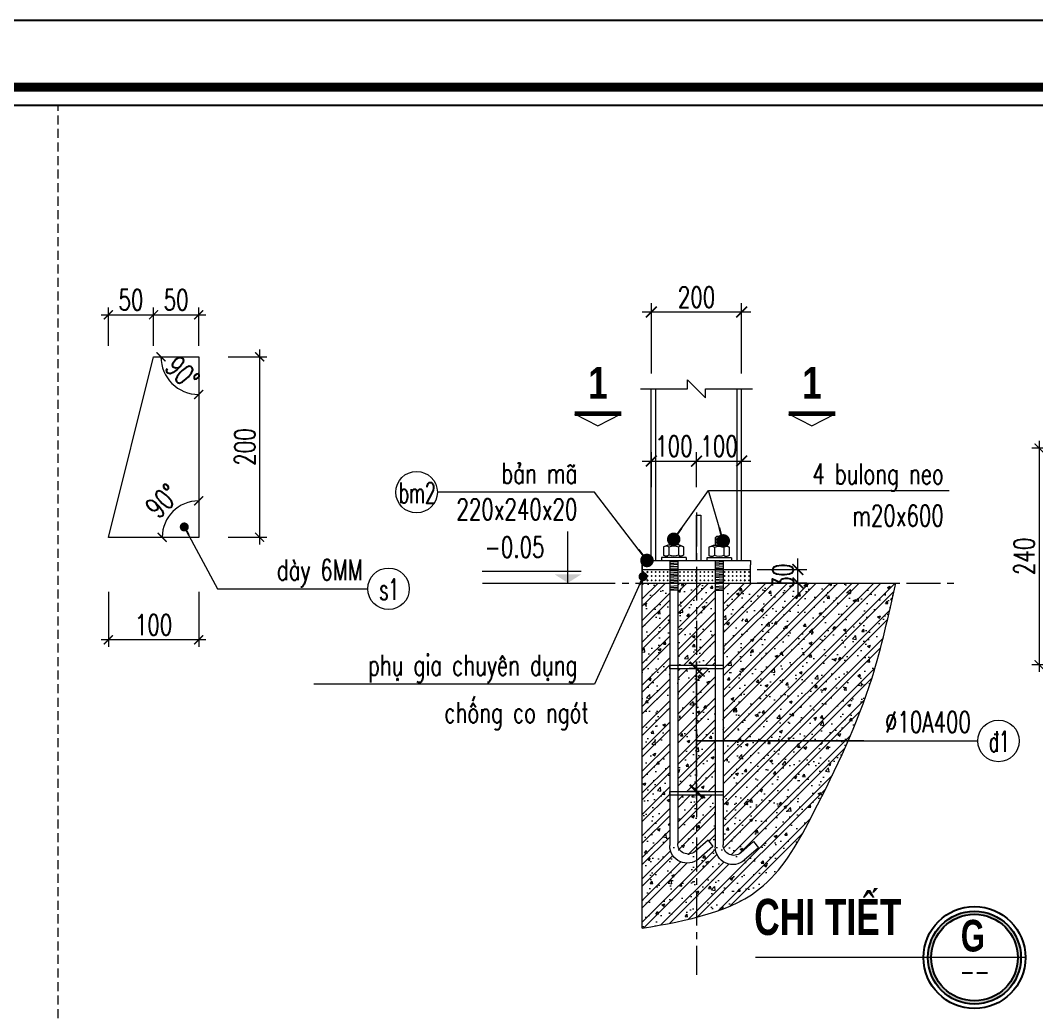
# Model space of a CAD drawing. Header units: millimetres. Extents: x 61738 to 439738, y 60858 to 151243.
# Drawn here: x 415520 to 426774, y 102774 to 113800 of the extents above; entities that cross this region are included whole.
import ezdxf
from ezdxf.enums import TextEntityAlignment as Align

# ---------------------------------------------------------------- set-up
doc = ezdxf.new("R2010")
doc.units = ezdxf.units.MM
doc.linetypes.add('CENTER', pattern=[2, 1.25, -0.25, 0.25, -0.25])
doc.linetypes.add('HIDDEN', pattern=[0.375, 0.25, -0.125])
for name, color, linetype, lineweight in [('10-TEXT', 4, 'Continuous', 15), ('3-THAY', 7, 'Continuous', 18), ('5-DUT', 2, 'HIDDEN', 15), ('6-TRUC', 8, 'CENTER', 9), ('7-HATCH', 8, 'Continuous', 13), ('8-DIM', 8, 'Continuous', 15), ('9-SO HIEU', 8, 'Continuous', 15)]:
    doc.layers.add(name, color=color, linetype=linetype, lineweight=lineweight)
for name, color, linetype in [('DIM', 3, 'Continuous'), ('Khungbo', 32, 'Continuous'), ('KICHTHUOC', 8, 'Continuous'), ('MANH', 8, 'Continuous')]:
    doc.layers.add(name, color=color, linetype=linetype)
doc.styles.add('A3 - Text 2.3', font='Vnsimli.shx', dxfattribs={"width": 0.7, "height": 230})
doc.styles.add('A3-Text 2.3', font='vnsimli.shx', dxfattribs={"width": 0.7, "height": 230, "bigfont": 'vn.shx'})
doc.styles.add('A3-Text 3.5', font='VnArialH-Bold.TTF', dxfattribs={"width": 0.8, "height": 350})
doc.styles.add('S1', font='vnsimli.shx', dxfattribs={"width": 0.75})
doc.styles.add('T3', font='VnArialH-Bold.TTF', dxfattribs={"width": 0.9})
doc.dimstyles.new('A3-1-100x10', dxfattribs={"dimtxt": 230, "dimasz": 100, "dimexe": 80, "dimexo": 0, "dimgap": 50, "dimtad": 1, "dimdec": 0, "dimlfac": 0.1, "dimdsep": 49, "dimtxsty": 'A3-Text 2.3', "dimblk": 'ARCHTICK', "dimcen": 10, "dimdle": 80, "dimclrd": 8, "dimclre": 8, "dimclrt": 2, "dimadec": 0, "dimazin": 2, "dimtfac": 1, "dimtdec": 0, "dimtix": 1, "dimtmove": 1, "dimatfit": 3, "dimldrblk": 'DOT', "dimfxl": 1, "dimtolj": 1, "dimtzin": 0, "dimlwd": -1, "dimlwe": -1, "dimarcsym": 0})
doc.dimstyles.new('A3-1-100x5', dxfattribs={"dimtxt": 200, "dimasz": 120, "dimexe": 100, "dimexo": 0, "dimgap": 50, "dimtad": 1, "dimdec": 0, "dimlfac": 0.2, "dimdsep": 49, "dimtxsty": 'A3-Text 2.3', "dimblk": 'ARCHTICK', "dimcen": 10, "dimdle": 100, "dimclrd": 8, "dimclre": 8, "dimclrt": 2, "dimadec": 0, "dimazin": 2, "dimtfac": 1, "dimtdec": 0, "dimtix": 1, "dimtmove": 1, "dimatfit": 3, "dimldrblk": 'DOT', "dimfxl": 1, "dimtolj": 1, "dimtzin": 0, "dimlwd": -1, "dimlwe": -1, "dimarcsym": 0})
pattern_1 = [(45, (0, 0), (-119.32427, 119.32427), []), (45, (79.55, 0), (-119.32427, 119.32427), []), (50, (0, 0), (322.76708, -28.23846), [33.75, -371.25]), (355, (0, 0), (-62.4381, 338.48646), [27, -297]), (100.4514, (26.9, -2.35), (260.32922, 310.2478), [28.68309, -315.51395]), (46.1842, (0, 90), (480.25847, -74.48356), [50.625, -556.875]), (96.6356, (40, 83.8), (420.5982, 438.35304), [43.02463, -473.27085]), (351.1842, (0, 90), (420.5979, 438.35337), [40.5, -445.5]), (21, (45, 67.5), (268.60817, -181.1785), [33.75, -371.25]), (326, (45, 67.5), (109.4919, 326.31752), [27, -297]), (71.4514, (67.38, 52.4), (378.10018, 145.13872), [28.68309, -315.51395]), (37.5, (0, 0), (5.471935, 149.802234), [0, -293.4, 0, -301.5, 0, -298.125]), (7.5, (0, 0), (118.38129, 177.48527), [0, -171.9, 0, -286.65, 0, -113.625]), (327.5, (-100.35, 0), (240.220096, -10.149692), [0, -112.5, 0, -351, 0, -465.75]), (317.5, (-145.35, 0), (262.43378, 45.04724), [0, -146.25, 0, -233.1, 0, -330.75])]

# ---------------------------------------------------------------- blocks, each defined once
blk = doc.blocks.new('CDS12')
at = {"layer": 'Defpoints'}
blk.add_lwpolyline([(91835, 363353), (49835, 363353), (49835, 393053), (91835, 393053)], close=True, dxfattribs=at)
at = {"layer": 'Khungbo', "color": 1, "const_width": 100}
blk.add_lwpolyline([(91094, 364100), (50996, 364100), (50996, 392312), (91094, 392312)], close=True, dxfattribs=at)
at = {"layer": 'Khungbo', "color": 1}
blk.add_lwpolyline([(90894, 364300), (51196, 364300), (51196, 392112), (90894, 392112)], close=True, dxfattribs=at)
blk = doc.blocks.new('*U459')
at = {"layer": '3-THAY'}
for p, q in [((156.4, 1310.8), (161.3, 1316.3)), ((156.4, 1310.8), (156.4, 1277.8)), ((161.3, 1316.3), (186.8, 1316.3)), ((191.7, 1310.8), (186.8, 1316.3)), ((191.7, 1310.8), (191.7, 1277.2)), ((130.3, 1269.7), (150.7, 1277.8)), ((130.3, 1269.7), (130.3, 1232.3)), ((150.7, 1277.8), (174.9, 1277.8)), ((153, 1269.7), (153, 1232.3)), ((199.1, 1277.8), (174.9, 1277.8)), ((194.9, 1269.7), (194.9, 1232.3)), ((219.5, 1269.7), (199.1, 1277.8)), ((219.5, 1269.7), (219.5, 1232.3)), ((119.5, 1222.7), (228.3, 1222.7)), ((119.5, 1222.7), (119.5, 1209.2)), ((130.3, 1232.3), (150.7, 1224.2)), ((130.3, 1232.3), (150.7, 1224.2)), ((130.3, 1232.3), (150.7, 1224.2)), ((130.3, 1232.3), (150.7, 1224.2)), ((130.3, 1232.3), (150.7, 1224.2)), ((130.3, 1232.3), (150.7, 1224.2)), ((130.3, 1232.3), (150.7, 1224.2)), ((130.3, 1232.3), (150.7, 1224.2)), ((199.1, 1224.2), (150.7, 1224.2)), ((219.5, 1232.3), (199.1, 1224.2)), ((219.5, 1232.3), (199.1, 1224.2)), ((219.5, 1232.3), (199.1, 1224.2)), ((219.5, 1232.3), (199.1, 1224.2)), ((219.5, 1232.3), (199.1, 1224.2)), ((219.5, 1232.3), (199.1, 1224.2)), ((219.5, 1232.3), (199.1, 1224.2)), ((219.5, 1232.3), (199.1, 1224.2)), ((228.3, 1222.7), (228.3, 1209.2)), ((156.4, 1209.2), (156.4, -49.5)), ((191.7, 1209.2), (191.7, -58.8)), ((22, -35.1), (0, -62.8)), ((22, -35.1), (79.1, -84.7)), ((0, -62.8), (62.9, -117.5))]:
    blk.add_line(p, q, dxfattribs=at)
at = {"layer": '3-THAY', "color": 7}
for p, q in [((130.3, 1269.7), (150.7, 1277.8)), ((130.3, 1269.7), (150.7, 1277.8)), ((130.3, 1269.7), (150.7, 1277.8)), ((130.3, 1269.7), (150.7, 1277.8)), ((130.3, 1269.7), (150.7, 1277.8)), ((130.3, 1269.7), (150.7, 1277.8)), ((130.3, 1269.7), (150.7, 1277.8)), ((130.3, 1269.7), (130.3, 1232.3)), ((130.3, 1269.7), (130.3, 1232.3)), ((130.3, 1269.7), (130.3, 1232.3)), ((130.3, 1269.7), (130.3, 1232.3)), ((130.3, 1269.7), (130.3, 1232.3)), ((130.3, 1269.7), (130.3, 1232.3)), ((130.3, 1269.7), (130.3, 1232.3)), ((150.7, 1277.8), (174.9, 1277.8)), ((150.7, 1277.8), (174.9, 1277.8)), ((150.7, 1277.8), (174.9, 1277.8)), ((150.7, 1277.8), (174.9, 1277.8)), ((150.7, 1277.8), (174.9, 1277.8)), ((150.7, 1277.8), (174.9, 1277.8)), ((150.7, 1277.8), (174.9, 1277.8)), ((219.5, 1269.7), (199.1, 1277.8)), ((219.5, 1269.7), (199.1, 1277.8)), ((219.5, 1269.7), (199.1, 1277.8)), ((219.5, 1269.7), (199.1, 1277.8)), ((219.5, 1269.7), (199.1, 1277.8)), ((219.5, 1269.7), (199.1, 1277.8)), ((219.5, 1269.7), (199.1, 1277.8)), ((219.5, 1269.7), (219.5, 1232.3)), ((219.5, 1269.7), (219.5, 1232.3)), ((219.5, 1269.7), (219.5, 1232.3)), ((219.5, 1269.7), (219.5, 1232.3)), ((219.5, 1269.7), (219.5, 1232.3)), ((219.5, 1269.7), (219.5, 1232.3)), ((219.5, 1269.7), (219.5, 1232.3))]:
    blk.add_line(p, q, dxfattribs=at)
at = {"layer": '3-THAY'}
for centre, radius, start, end in [((141.7, 1258), 16, 44.6984, 135.3016), ((174.4, 1223.4), 50.6, 66.2012, 115.0235), ((207.2, 1254.1), 19.8, 51.5421, 128.4579), ((141.7, 1244), 16, 224.6984, 315.3016), ((174.4, 1278.6), 50.6, 244.9765, 293.7988), ((207.2, 1247.8), 19.8, 231.5421, 308.4579), ((113.9, -58.8), 77.8, 228.9825, 0), ((109.7, -49.5), 46.7, 228.9825, 0)]:
    blk.add_arc(centre, radius, start, end, dxfattribs=at)
at = {"layer": '9-SO HIEU'}
for p, q in [((156.4, 1310.8), (191.7, 1308.3)), ((156.4, 1304.7), (191.7, 1302.2)), ((156.4, 1297.7), (191.7, 1295.2)), ((156.4, 1291.6), (191.7, 1289.1)), ((156.4, 1285.8), (191.7, 1283.3)), ((156.4, 1279.6), (191.7, 1277.2)), ((156.4, 1204.1), (191.7, 1201.6)), ((156.4, 1197.1), (191.7, 1194.6)), ((156.4, 1191), (191.7, 1188.5)), ((156.4, 1191), (191.7, 1188.5)), ((156.4, 1182.7), (191.7, 1180.2)), ((156.4, 1175.7), (191.7, 1173.2)), ((156.4, 1169.6), (191.7, 1167.1)), ((156.4, 1163.7), (191.7, 1161.3)), ((156.4, 1155.2), (191.7, 1152.7)), ((156.4, 1148.2), (191.7, 1145.7)), ((156.4, 1142.1), (191.7, 1139.6)), ((156.4, 1136.3), (191.7, 1133.8)), ((156.4, 1127.7), (191.7, 1125.2)), ((156.4, 1120.7), (191.7, 1118.2)), ((156.4, 1114.6), (191.7, 1112.1)), ((156.4, 1108.8), (191.7, 1106.3)), ((156.4, 1096.8), (191.7, 1094.3)), ((156.4, 1089.8), (191.7, 1087.4)), ((156.4, 1083.7), (191.7, 1081.2)), ((156.4, 1077.9), (191.7, 1075.4))]:
    blk.add_line(p, q, dxfattribs=at)
blk = doc.blocks.new('*U460')
at = {"layer": '3-THAY'}
for p, q in [((156.4, 1310.8), (161.3, 1316.3)), ((156.4, 1310.8), (156.4, 1277.8)), ((161.3, 1316.3), (186.8, 1316.3)), ((191.7, 1310.8), (186.8, 1316.3)), ((191.7, 1310.8), (191.7, 1277.2)), ((130.3, 1269.7), (150.7, 1277.8)), ((130.3, 1269.7), (130.3, 1232.3)), ((150.7, 1277.8), (174.9, 1277.8)), ((153, 1269.7), (153, 1232.3)), ((199.1, 1277.8), (174.9, 1277.8)), ((194.9, 1269.7), (194.9, 1232.3)), ((219.5, 1269.7), (199.1, 1277.8)), ((219.5, 1269.7), (219.5, 1232.3)), ((119.5, 1222.7), (228.3, 1222.7)), ((119.5, 1222.7), (119.5, 1209.2)), ((130.3, 1232.3), (150.7, 1224.2)), ((130.3, 1232.3), (150.7, 1224.2)), ((130.3, 1232.3), (150.7, 1224.2)), ((130.3, 1232.3), (150.7, 1224.2)), ((130.3, 1232.3), (150.7, 1224.2)), ((130.3, 1232.3), (150.7, 1224.2)), ((130.3, 1232.3), (150.7, 1224.2)), ((130.3, 1232.3), (150.7, 1224.2)), ((199.1, 1224.2), (150.7, 1224.2)), ((219.5, 1232.3), (199.1, 1224.2)), ((219.5, 1232.3), (199.1, 1224.2)), ((219.5, 1232.3), (199.1, 1224.2)), ((219.5, 1232.3), (199.1, 1224.2)), ((219.5, 1232.3), (199.1, 1224.2)), ((219.5, 1232.3), (199.1, 1224.2)), ((219.5, 1232.3), (199.1, 1224.2)), ((219.5, 1232.3), (199.1, 1224.2)), ((228.3, 1222.7), (228.3, 1209.2)), ((156.4, 1209.2), (156.4, -44.9)), ((191.7, 1209.2), (191.7, -54.2)), ((22, -30.5), (0, -58.2)), ((22, -30.5), (79.1, -80.1)), ((0, -58.2), (62.9, -112.9))]:
    blk.add_line(p, q, dxfattribs=at)
at = {"layer": '3-THAY', "color": 7}
for p, q in [((130.3, 1269.7), (150.7, 1277.8)), ((130.3, 1269.7), (150.7, 1277.8)), ((130.3, 1269.7), (150.7, 1277.8)), ((130.3, 1269.7), (150.7, 1277.8)), ((130.3, 1269.7), (150.7, 1277.8)), ((130.3, 1269.7), (150.7, 1277.8)), ((130.3, 1269.7), (150.7, 1277.8)), ((130.3, 1269.7), (130.3, 1232.3)), ((130.3, 1269.7), (130.3, 1232.3)), ((130.3, 1269.7), (130.3, 1232.3)), ((130.3, 1269.7), (130.3, 1232.3)), ((130.3, 1269.7), (130.3, 1232.3)), ((130.3, 1269.7), (130.3, 1232.3)), ((130.3, 1269.7), (130.3, 1232.3)), ((150.7, 1277.8), (174.9, 1277.8)), ((150.7, 1277.8), (174.9, 1277.8)), ((150.7, 1277.8), (174.9, 1277.8)), ((150.7, 1277.8), (174.9, 1277.8)), ((150.7, 1277.8), (174.9, 1277.8)), ((150.7, 1277.8), (174.9, 1277.8)), ((150.7, 1277.8), (174.9, 1277.8)), ((219.5, 1269.7), (199.1, 1277.8)), ((219.5, 1269.7), (199.1, 1277.8)), ((219.5, 1269.7), (199.1, 1277.8)), ((219.5, 1269.7), (199.1, 1277.8)), ((219.5, 1269.7), (199.1, 1277.8)), ((219.5, 1269.7), (199.1, 1277.8)), ((219.5, 1269.7), (199.1, 1277.8)), ((219.5, 1269.7), (219.5, 1232.3)), ((219.5, 1269.7), (219.5, 1232.3)), ((219.5, 1269.7), (219.5, 1232.3)), ((219.5, 1269.7), (219.5, 1232.3)), ((219.5, 1269.7), (219.5, 1232.3)), ((219.5, 1269.7), (219.5, 1232.3)), ((219.5, 1269.7), (219.5, 1232.3))]:
    blk.add_line(p, q, dxfattribs=at)
at = {"layer": '3-THAY'}
for centre, radius, start, end in [((141.7, 1258), 16, 44.6984, 135.3016), ((174.4, 1223.4), 50.6, 66.2012, 115.0235), ((207.2, 1254.1), 19.8, 51.5421, 128.4579), ((141.7, 1244), 16, 224.6984, 315.3016), ((174.4, 1278.6), 50.6, 244.9765, 293.7988), ((207.2, 1247.8), 19.8, 231.5421, 308.4579), ((109.7, -44.9), 46.7, 228.9825, 0), ((113.9, -54.2), 77.8, 228.9825, 0)]:
    blk.add_arc(centre, radius, start, end, dxfattribs=at)
at = {"layer": '9-SO HIEU'}
for p, q in [((156.4, 1310.8), (191.7, 1308.3)), ((156.4, 1304.7), (191.7, 1302.2)), ((156.4, 1297.7), (191.7, 1295.2)), ((156.4, 1291.6), (191.7, 1289.1)), ((156.4, 1285.8), (191.7, 1283.3)), ((156.4, 1279.6), (191.7, 1277.2)), ((156.4, 1204.1), (191.7, 1201.6)), ((156.4, 1197.1), (191.7, 1194.6)), ((156.4, 1191), (191.7, 1188.5)), ((156.4, 1191), (191.7, 1188.5)), ((156.4, 1182.7), (191.7, 1180.2)), ((156.4, 1175.7), (191.7, 1173.2)), ((156.4, 1169.6), (191.7, 1167.1)), ((156.4, 1163.7), (191.7, 1161.3)), ((156.4, 1155.2), (191.7, 1152.7)), ((156.4, 1148.2), (191.7, 1145.7)), ((156.4, 1142.1), (191.7, 1139.6)), ((156.4, 1136.3), (191.7, 1133.8)), ((156.4, 1127.7), (191.7, 1125.2)), ((156.4, 1120.7), (191.7, 1118.2)), ((156.4, 1114.6), (191.7, 1112.1)), ((156.4, 1108.8), (191.7, 1106.3)), ((156.4, 1096.8), (191.7, 1094.3)), ((156.4, 1089.8), (191.7, 1087.4)), ((156.4, 1083.7), (191.7, 1081.2)), ((156.4, 1077.9), (191.7, 1075.4))]:
    blk.add_line(p, q, dxfattribs=at)
blk = doc.blocks.new('Mat cat KC - Ngang')
at = {"layer": '10-TEXT', "color": 5, "const_width": 50}
blk.add_lwpolyline([(259, 0), (-259, 0)], dxfattribs=at)
at = {"layer": '10-TEXT', "color": 3, "ltscale": 500, "style": 'A3-Text 3.5', "width": 0.8}
blk.add_attdef('3', text='', height=350, dxfattribs=at).set_placement((0, 166), align=Align.CENTER)
blk = doc.blocks.new('_ArchTick')
at = {"color": 0, "linetype": 'ByBlock', "const_width": 0.15}
blk.add_lwpolyline([(-0.5, -0.5), (0.5, 0.5)], dxfattribs=at)
blk = doc.blocks.new('*D309')
at = {"layer": '8-DIM', "color": 8, "ltscale": 500, "transparency": 16777216}
for p, q in [((422507, 109888), (422507, 110668)), ((423507, 109888), (423507, 110668))]:
    blk.add_line(p, q, dxfattribs=at)
at = {"layer": '8-DIM', "color": 8, "linetype": 'ByBlock', "ltscale": 500, "transparency": 16777216}
blk.add_line((423607, 110568), (422407, 110568), dxfattribs=at)
at = {"layer": 'Defpoints', "color": 0, "ltscale": 500, "transparency": 16777216}
for p in [(422507, 110568), (422507, 109888), (423507, 109888)]:
    blk.add_point(p, dxfattribs=at)
at = {"layer": '8-DIM', "color": 8, "ltscale": 500, "transparency": 16777216, "xscale": 120, "yscale": 120, "zscale": 120, "rotation": 180}
blk.add_blockref('_ArchTick', (422507, 110568), dxfattribs=at)
at = {"layer": '8-DIM', "color": 8, "ltscale": 500, "transparency": 16777216, "xscale": 120, "yscale": 120, "zscale": 120}
blk.add_blockref('_ArchTick', (423507, 110568), dxfattribs=at)
at = {"layer": '8-DIM', "color": 2, "ltscale": 500, "transparency": 16777216, "insert": (423007, 110733), "char_height": 230, "attachment_point": 5, "style": 'A3-Text 2.3'}
blk.add_mtext('\\A1;200', dxfattribs=at)
blk = doc.blocks.new('_Dot')
at = {"color": 0, "linetype": 'ByBlock', "lineweight": -2}
blk.add_line((-0.5, 0), (-1, 0), dxfattribs=at)
at = {"color": 0, "linetype": 'ByBlock', "const_width": 0.5}
blk.add_lwpolyline([(-0.25, 0, 1), (0.25, 0, 1)], format="xyb", close=True, dxfattribs=at)
blk = doc.blocks.new('*D317')
at = {"layer": '8-DIM', "color": 8, "linetype": 'ByBlock', "ltscale": 300, "transparency": 16777216}
blk.add_line((423007, 105178), (423007, 106698), dxfattribs=at)
at = {"layer": '8-DIM', "color": 8, "ltscale": 300, "transparency": 16777216}
for p, q in [((423125, 106618), (422927, 106618)), ((423125, 105258), (422927, 105258))]:
    blk.add_line(p, q, dxfattribs=at)
at = {"layer": 'Defpoints', "color": 0, "ltscale": 300, "transparency": 16777216}
for p in [(423007, 106618), (423125, 106618), (423125, 105258)]:
    blk.add_point(p, dxfattribs=at)
at = {"layer": '8-DIM', "color": 8, "ltscale": 300, "transparency": 16777216, "xscale": 150, "yscale": 150, "zscale": 150}
for p, rotation in [((423007, 106618), 90), ((423007, 105258), 270)]:
    blk.add_blockref('_ArchTick', p, dxfattribs=dict(at, rotation=rotation))
blk = doc.blocks.new('*D320')
at = {"layer": '8-DIM', "color": 8, "ltscale": 500, "transparency": 16777216}
for p, q in [((422507, 108628), (422507, 109018)), ((423007, 108628), (423007, 109018))]:
    blk.add_line(p, q, dxfattribs=at)
at = {"layer": '8-DIM', "color": 8, "linetype": 'ByBlock', "ltscale": 500, "transparency": 16777216}
blk.add_line((422407, 108918), (423107, 108918), dxfattribs=at)
at = {"layer": 'Defpoints', "color": 0, "ltscale": 500, "transparency": 16777216}
for p in [(423007, 108918), (422507, 108628), (423007, 108628)]:
    blk.add_point(p, dxfattribs=at)
at = {"layer": '8-DIM', "color": 8, "ltscale": 500, "transparency": 16777216, "xscale": 120, "yscale": 120, "zscale": 120, "rotation": 180}
blk.add_blockref('_ArchTick', (422507, 108918), dxfattribs=at)
at = {"layer": '8-DIM', "color": 8, "ltscale": 500, "transparency": 16777216, "xscale": 120, "yscale": 120, "zscale": 120}
blk.add_blockref('_ArchTick', (423007, 108918), dxfattribs=at)
at = {"layer": '8-DIM', "color": 2, "ltscale": 500, "transparency": 16777216, "insert": (422757, 109083), "char_height": 230, "attachment_point": 5, "style": 'A3-Text 2.3'}
blk.add_mtext('\\A1;100', dxfattribs=at)
blk = doc.blocks.new('*D321')
at = {"layer": '8-DIM', "color": 8, "ltscale": 500, "transparency": 16777216}
for p, q in [((423007, 108628), (423007, 109018)), ((423507, 108628), (423507, 109018))]:
    blk.add_line(p, q, dxfattribs=at)
at = {"layer": '8-DIM', "color": 8, "linetype": 'ByBlock', "ltscale": 500, "transparency": 16777216}
blk.add_line((422907, 108918), (423607, 108918), dxfattribs=at)
at = {"layer": 'Defpoints', "color": 0, "ltscale": 500, "transparency": 16777216}
for p in [(423507, 108918), (423007, 108628), (423507, 108628)]:
    blk.add_point(p, dxfattribs=at)
at = {"layer": '8-DIM', "color": 8, "ltscale": 500, "transparency": 16777216, "xscale": 120, "yscale": 120, "zscale": 120, "rotation": 180}
blk.add_blockref('_ArchTick', (423007, 108918), dxfattribs=at)
at = {"layer": '8-DIM', "color": 8, "ltscale": 500, "transparency": 16777216, "xscale": 120, "yscale": 120, "zscale": 120}
blk.add_blockref('_ArchTick', (423507, 108918), dxfattribs=at)
at = {"layer": '8-DIM', "color": 2, "ltscale": 500, "transparency": 16777216, "insert": (423257, 109083), "char_height": 230, "attachment_point": 5, "style": 'A3-Text 2.3'}
blk.add_mtext('\\A1;100', dxfattribs=at)
blk = doc.blocks.new('*D325')
at = {"layer": '8-DIM', "color": 8, "ltscale": 300, "transparency": 16777216}
for p, q in [((428540, 109062), (426720, 109062)), ((428540, 106662), (426720, 106662))]:
    blk.add_line(p, q, dxfattribs=at)
at = {"layer": '8-DIM', "color": 8, "linetype": 'ByBlock', "ltscale": 300, "transparency": 16777216}
blk.add_line((426800, 109142), (426800, 106582), dxfattribs=at)
at = {"layer": 'Defpoints', "color": 0, "ltscale": 300, "transparency": 16777216}
for p in [(428540, 109062), (426800, 106662), (428540, 106662)]:
    blk.add_point(p, dxfattribs=at)
at = {"layer": '8-DIM', "color": 8, "ltscale": 300, "transparency": 16777216, "xscale": 100, "yscale": 100, "zscale": 100}
for p, rotation in [((426800, 109062), 90), ((426800, 106662), 270)]:
    blk.add_blockref('_ArchTick', p, dxfattribs=dict(at, rotation=rotation))
at = {"layer": '8-DIM', "color": 2, "ltscale": 300, "transparency": 16777216, "insert": (426635, 107862), "char_height": 230, "attachment_point": 5, "rotation": 90, "style": 'A3-Text 2.3'}
blk.add_mtext('\\A1;240', dxfattribs=at)
blk = doc.blocks.new('*U61')
at = {"layer": '10-TEXT'}
for p, q in [((17615, 449767), (17615, 450310)), ((16706, 449893), (17756, 449893)), ((16710, 449766), (17757, 449766))]:
    blk.add_line(p, q, dxfattribs=at)
at = {"layer": '10-TEXT', "color": 1}
blk.add_solid([(17756, 449858), (17615, 449767), (17473, 449858)], dxfattribs=at)
blk = doc.blocks.new('*D361')
at = {"layer": '8-DIM', "color": 8, "linetype": 'ByBlock', "ltscale": 500, "transparency": 16777216}
blk.add_line((416915, 110538), (417575, 110538), dxfattribs=at)
at = {"layer": '8-DIM', "color": 8, "ltscale": 500, "transparency": 16777216}
for p, q in [((416995, 110193), (416995, 110618)), ((417495, 110193), (417495, 110618))]:
    blk.add_line(p, q, dxfattribs=at)
at = {"layer": 'Defpoints', "color": 0, "ltscale": 500, "transparency": 16777216}
for p in [(417495, 110538), (416995, 110193), (417495, 110193)]:
    blk.add_point(p, dxfattribs=at)
at = {"layer": '8-DIM', "color": 8, "ltscale": 500, "transparency": 16777216, "xscale": 100, "yscale": 100, "zscale": 100, "rotation": 180}
blk.add_blockref('_ArchTick', (416995, 110538), dxfattribs=at)
at = {"layer": '8-DIM', "color": 8, "ltscale": 500, "transparency": 16777216, "xscale": 100, "yscale": 100, "zscale": 100}
blk.add_blockref('_ArchTick', (417495, 110538), dxfattribs=at)
at = {"layer": '8-DIM', "color": 2, "ltscale": 500, "transparency": 16777216, "insert": (417245, 110703), "char_height": 230, "attachment_point": 5, "style": 'A3-Text 2.3'}
blk.add_mtext('\\A1;50', dxfattribs=at)
blk = doc.blocks.new('*D362')
at = {"layer": '8-DIM', "color": 8, "ltscale": 500, "transparency": 16777216}
for p, q in [((417820, 110073), (418250, 110073)), ((417820, 108073), (418250, 108073))]:
    blk.add_line(p, q, dxfattribs=at)
at = {"layer": '8-DIM', "color": 8, "linetype": 'ByBlock', "ltscale": 500, "transparency": 16777216}
blk.add_line((418170, 110153), (418170, 107993), dxfattribs=at)
at = {"layer": 'Defpoints', "color": 0, "ltscale": 500, "transparency": 16777216}
for p in [(417820, 110073), (417820, 108073), (418170, 108073)]:
    blk.add_point(p, dxfattribs=at)
at = {"layer": '8-DIM', "color": 8, "ltscale": 500, "transparency": 16777216, "xscale": 100, "yscale": 100, "zscale": 100}
for p, rotation in [((418170, 110073), 90), ((418170, 108073), 270)]:
    blk.add_blockref('_ArchTick', p, dxfattribs=dict(at, rotation=rotation))
at = {"layer": '8-DIM', "color": 2, "ltscale": 500, "transparency": 16777216, "insert": (418005, 109073), "char_height": 230, "attachment_point": 5, "rotation": 90, "style": 'A3-Text 2.3'}
blk.add_mtext('\\A1;200', dxfattribs=at)
blk = doc.blocks.new('*D363')
at = {"layer": '8-DIM', "color": 8, "ltscale": 500, "transparency": 16777216}
for p, q in [((416495, 107468), (416495, 106858)), ((417495, 107468), (417495, 106858))]:
    blk.add_line(p, q, dxfattribs=at)
at = {"layer": '8-DIM', "color": 8, "linetype": 'ByBlock', "ltscale": 500, "transparency": 16777216}
blk.add_line((417575, 106938), (416415, 106938), dxfattribs=at)
at = {"layer": 'Defpoints', "color": 0, "ltscale": 500, "transparency": 16777216}
for p in [(416495, 107468), (417495, 107468), (416495, 106938)]:
    blk.add_point(p, dxfattribs=at)
at = {"layer": '8-DIM', "color": 8, "ltscale": 500, "transparency": 16777216, "xscale": 100, "yscale": 100, "zscale": 100, "rotation": 180}
blk.add_blockref('_ArchTick', (416495, 106938), dxfattribs=at)
at = {"layer": '8-DIM', "color": 8, "ltscale": 500, "transparency": 16777216, "xscale": 100, "yscale": 100, "zscale": 100}
blk.add_blockref('_ArchTick', (417495, 106938), dxfattribs=at)
at = {"layer": '8-DIM', "color": 2, "ltscale": 500, "transparency": 16777216, "insert": (416995, 107103), "char_height": 230, "attachment_point": 5, "style": 'A3-Text 2.3'}
blk.add_mtext('\\A1;100', dxfattribs=at)
blk = doc.blocks.new('*D364')
at = {"layer": '8-DIM', "color": 8, "linetype": 'ByBlock', "ltscale": 500, "transparency": 16777216}
blk.add_line((416415, 110538), (417075, 110538), dxfattribs=at)
at = {"layer": '8-DIM', "color": 8, "ltscale": 500, "transparency": 16777216}
for p, q in [((416495, 110193), (416495, 110618)), ((416995, 110193), (416995, 110618))]:
    blk.add_line(p, q, dxfattribs=at)
at = {"layer": 'Defpoints', "color": 0, "ltscale": 500, "transparency": 16777216}
for p in [(416995, 110538), (416495, 110193), (416995, 110193)]:
    blk.add_point(p, dxfattribs=at)
at = {"layer": '8-DIM', "color": 8, "ltscale": 500, "transparency": 16777216, "xscale": 100, "yscale": 100, "zscale": 100, "rotation": 180}
blk.add_blockref('_ArchTick', (416495, 110538), dxfattribs=at)
at = {"layer": '8-DIM', "color": 8, "ltscale": 500, "transparency": 16777216, "xscale": 100, "yscale": 100, "zscale": 100}
blk.add_blockref('_ArchTick', (416995, 110538), dxfattribs=at)
at = {"layer": '8-DIM', "color": 2, "ltscale": 500, "transparency": 16777216, "insert": (416745, 110703), "char_height": 230, "attachment_point": 5, "style": 'A3-Text 2.3'}
blk.add_mtext('\\A1;50', dxfattribs=at)
blk = doc.blocks.new('*D372')
at = {"layer": '8-DIM', "color": 8, "linetype": 'ByBlock', "ltscale": 500, "transparency": 16777216}
blk.add_arc((417495, 108073), 404, 90, 180, dxfattribs=at)
at = {"layer": 'Defpoints', "color": 0, "ltscale": 500, "transparency": 16777216}
for p in [(417495, 110073), (417293, 108422), (416495, 108073), (417495, 108073), (417495, 108073)]:
    blk.add_point(p, dxfattribs=at)
at = {"layer": '8-DIM', "color": 8, "ltscale": 500, "transparency": 16777216, "xscale": 100, "yscale": 100, "zscale": 100}
for p, rotation in [((417495, 108477), 359.9999999999994), ((417091, 108073), 269.9999999999999)]:
    blk.add_blockref('_ArchTick', p, dxfattribs=dict(at, rotation=rotation))
at = {"layer": '8-DIM', "color": 2, "ltscale": 500, "transparency": 16777216, "insert": (417093, 108475), "char_height": 230, "attachment_point": 5, "rotation": 45, "style": 'A3-Text 2.3'}
blk.add_mtext('\\A1;90°', dxfattribs=at)
blk = doc.blocks.new('*D373')
at = {"layer": '8-DIM', "color": 8, "linetype": 'ByBlock', "ltscale": 500, "transparency": 16777216}
blk.add_arc((417495, 110073), 418, 180, 270, dxfattribs=at)
at = {"layer": 'Defpoints', "color": 0, "ltscale": 500, "transparency": 16777216}
for p in [(416995, 110073), (417495, 110073), (417495, 110073), (417133, 109864), (417495, 108073)]:
    blk.add_point(p, dxfattribs=at)
at = {"layer": '8-DIM', "color": 8, "ltscale": 500, "transparency": 16777216, "xscale": 100, "yscale": 100, "zscale": 100}
for p, rotation in [((417077, 110073), 90), ((417495, 109655), 359.9999999999994)]:
    blk.add_blockref('_ArchTick', p, dxfattribs=dict(at, rotation=rotation))
at = {"layer": '8-DIM', "color": 2, "ltscale": 500, "transparency": 16777216, "insert": (417316, 109894), "char_height": 230, "attachment_point": 5, "rotation": 315, "style": 'A3-Text 2.3'}
blk.add_mtext('\\A1;90°', dxfattribs=at)
blk = doc.blocks.new('*D754')
at = {"layer": '8-DIM', "color": 8, "linetype": 'ByBlock', "ltscale": 500, "transparency": 16777216}
for p, q in [((424130, 107717), (424130, 107837)), ((424130, 107567), (424130, 107717)), ((424130, 107567), (424130, 107447))]:
    blk.add_line(p, q, dxfattribs=at)
at = {"layer": '8-DIM', "color": 8, "ltscale": 500, "transparency": 16777216}
for p, q in [((423680, 107717), (424230, 107717)), ((423680, 107567), (424230, 107567))]:
    blk.add_line(p, q, dxfattribs=at)
at = {"layer": 'Defpoints', "color": 0, "ltscale": 500, "transparency": 16777216}
for p in [(423680, 107717), (424130, 107717), (423680, 107567)]:
    blk.add_point(p, dxfattribs=at)
at = {"layer": '8-DIM', "color": 8, "ltscale": 500, "transparency": 16777216, "xscale": 120, "yscale": 120, "zscale": 120}
for p, rotation in [((424130, 107717), 270), ((424130, 107567), 90)]:
    blk.add_blockref('_ArchTick', p, dxfattribs=dict(at, rotation=rotation))
at = {"layer": '8-DIM', "color": 2, "ltscale": 500, "transparency": 16777216, "insert": (423965, 107642), "char_height": 230, "attachment_point": 5, "rotation": 90, "style": 'A3-Text 2.3'}
blk.add_mtext('\\A1;30', dxfattribs=at)

msp = doc.modelspace()

# ---------------------------------------------------------------- hatches: boundary and pattern name
at = {"layer": '7-HATCH', "ltscale": 400}
h = msp.add_hatch(dxfattribs=at)
h.set_pattern_fill('BT', color=256, scale=45, pattern_type=2)
h.set_pattern_definition(pattern_1)
edge = h.paths.add_edge_path()
edge.add_spline(control_points=[(422406.7, 103741.6), (422906.4, 103830), (423746.4, 103978.5), (424421.2, 105226.8), (424940.7, 106322.7), (425135.4, 107212.3), (425212.9, 107566.6)], knot_values=[0, 0, 0, 0, 1425.2329853, 2396.0573773, 4030.8356497, 5113.1508764, 5113.1508764, 5113.1508764, 5113.1508764], degree=3, periodic=0)
edge.add_line((425212.9, 107566.6), (423303, 107566.6))
edge.add_line((423303, 107566.6), (423303, 104666.1))
edge.add_arc((423419.7, 104666.1), 116.7, 180, 311.01748)
edge.add_line((423496.3, 104578.1), (423638.9, 104702.1))
edge.add_line((423638.9, 104702.1), (423693.9, 104632.8))
edge.add_line((423693.9, 104632.8), (423536.7, 104496.1))
edge.add_arc((423409.1, 104642.8), 194.5, 180, 311.01748, ccw=False)
edge.add_line((423214.6, 104642.8), (423214.6, 105217.6))
edge.add_line((423214.6, 105217.6), (422798.7, 105217.6))
edge.add_line((422798.7, 105217.6), (422798.7, 104681.5))
edge.add_arc((422915.4, 104681.5), 116.7, 180, 311.01748)
edge.add_line((422992, 104593.5), (423134.6, 104717.5))
edge.add_line((423134.6, 104717.5), (423189.7, 104648.2))
edge.add_line((423189.7, 104648.2), (423032.5, 104511.5))
edge.add_arc((422904.8, 104658.2), 194.5, 180, 311.01748, ccw=False)
edge.add_line((422710.3, 104658.2), (422710.3, 107566.6))
edge.add_line((422710.3, 107566.6), (422406.7, 107566.6))
edge.add_line((422406.7, 107566.6), (422406.7, 103741.6))
h.paths.add_polyline_path([(424137.5, 107453.8), (424137.5, 107829.5), (423792.5, 107829.5), (423792.5, 107453.8)], flags=9)
at = {"layer": '7-HATCH', "ltscale": 300}
h = msp.add_hatch(dxfattribs=at)
h.set_pattern_fill('CROSS', color=256, scale=5, angle=45)
h.set_pattern_definition([(45, (5595.448, 50657.57), (4e-15, 44.9012806), [15.875, -47.625]), (135, (5606.674, 50657.57), (-44.9012806, 4e-15), [15.875, -47.625])])
h.paths.add_polyline_path([(422710.3, 107716.6), (422406.7, 107716.6), (422406.7, 107566.6), (422710.3, 107566.6)])
h.paths.add_polyline_path([(423214.6, 107716.6), (422798.7, 107716.6), (422798.7, 107566.6), (423214.6, 107566.6)])
h.paths.add_polyline_path([(423606.7, 107716.6), (423303, 107716.6), (423303, 107566.6), (423606.7, 107566.6)])
at = {"layer": '7-HATCH', "ltscale": 400}
h = msp.add_hatch(dxfattribs=at)
h.set_pattern_fill('BT', color=256, scale=45, pattern_type=2)
h.set_pattern_definition(pattern_1)
h.paths.add_polyline_path([(423214.6, 107566.6), (422813.7, 107566.6), (422798.7, 107565.6), (422798.7, 106657.6), (423214.6, 106657.6)])
h.paths.add_polyline_path([(422798.7, 105257.6), (423214.6, 105257.6), (423214.6, 106617.6), (422798.7, 106617.6)])
at = {"layer": '7-HATCH'}
h = msp.add_hatch(color=256, dxfattribs=at)
edge = h.paths.add_edge_path(flags=17)
edge.add_arc((426085, 103417.6), 479.5, 0, 360)
edge = h.paths.add_edge_path()
edge.add_arc((426085, 103417.6), 514.7, 0, 360)

# ---------------------------------------------------------------- linework, layer by layer
at = {"layer": '3-THAY', "ltscale": 500}
for p, q in [((422406.7, 103741.6), (422406.7, 107766.6)), ((422406.7, 107566.6), (425212.9, 107566.6))]:
    msp.add_line(p, q, dxfattribs=at)
for points in [[(417495.4, 110072.6), (417495.4, 108072.6), (416495.4, 108072.6), (416995.4, 110072.6)], [(416995.4, 110072.6), (417495.4, 110072.6)], [(421656.9, 109442), (421915.4, 109307.6), (422174, 109442)], [(424026.9, 109442), (424285.4, 109307.6), (424544, 109442)], [(423006.7, 107816.6), (423006.7, 108316.6), (423056.7, 108316.6), (423056.7, 107816.6)], [(422406.7, 107766.6), (422406.7, 107816.6), (423606.7, 107816.6), (423606.7, 107766.6)], [(422406.7, 107766.6), (422406.7, 107716.6), (423606.7, 107716.6), (423606.7, 107766.6)]]:
    msp.add_lwpolyline(points, dxfattribs=at)
at = {"layer": '3-THAY', "ltscale": 300}
for points in [[(422506.7, 107816.6), (422506.7, 109716.6)], [(422556.7, 107816.6), (422556.7, 109716.6)], [(423456.7, 107816.6), (423456.7, 109716.6)], [(423506.7, 107816.6), (423506.7, 109716.6)], [(422406.7, 107766.6), (422406.7, 107566.6), (423606.7, 107566.6), (423606.7, 107766.6)]]:
    msp.add_lwpolyline(points, dxfattribs=at)
for points in [[(422710.3, 106657.6), (423303, 106657.6), (423303, 106617.6), (422710.3, 106617.6)], [(422710.3, 105257.6), (423303, 105257.6), (423303, 105217.6), (422710.3, 105217.6)]]:
    msp.add_lwpolyline(points, close=True, dxfattribs=at)
at = {"layer": '5-DUT', "ltscale": 400}
msp.add_lwpolyline([(415940, 85046.7), (415940, 112859.3)], dxfattribs=at)
at = {"layer": '6-TRUC', "ltscale": 300}
for points in [[(423006.7, 108347.6), (423006.7, 103227.6)], [(421732.6, 107566.6), (425906.7, 107566.6)]]:
    msp.add_lwpolyline(points, dxfattribs=at)
at = {"layer": '7-HATCH', "ltscale": 500}
msp.add_lwpolyline([(422386.7, 109716.6), (422906.7, 109716.6), (422906.7, 109816.6), (423106.7, 109616.6), (423106.7, 109716.6), (423626.7, 109716.6)], dxfattribs=at)
msp.add_spline([(422406.7, 103741.6), (423750.4, 104216.6), (424300.4, 105016.6), (424950.4, 106516.6), (425212.9, 107566.6)], degree=3, dxfattribs=at)
at = {"layer": '9-SO HIEU'}
for centre in [(419907.4, 108572.9), (419597.3, 107502.9), (426351.1, 105817.6)]:
    msp.add_circle(centre, 230, dxfattribs=at)
at = {"layer": 'DIM'}
for radius in [514.7, 479.5]:
    msp.add_circle((426085, 103417.6), radius, dxfattribs=at)
at = {"layer": 'MANH'}
msp.add_circle((426085, 103417.6), 564.6, dxfattribs=at)

# ---------------------------------------------------------------- block references
at = {"layer": '8-DIM'}
for p in [(421915.4, 109442), (424285.4, 109442)]:
    msp.add_blockref('Mat cat KC - Ngang', p, dxfattribs=at).add_auto_attribs({'3': '1'})
at = {"layer": '9-SO HIEU', "ltscale": 500, "xscale": -2.5, "yscale": 2.5, "zscale": 2.5}
for name, p in [('*U460', (423189.7, 104793.7)), ('*U459', (423693.9, 104789.9))]:
    msp.add_blockref(name, p, dxfattribs=at)
at = {"layer": 'KICHTHUOC'}
msp.add_blockref('CDS12', (347903.3, -279252.9), dxfattribs=at)
at = {"layer": 'KICHTHUOC', "xscale": 1.045454545455868, "yscale": 1.045454545455868, "zscale": 1.045454545455868}
msp.add_blockref('*U61', (403168.3, -362643), dxfattribs=at)

# ---------------------------------------------------------------- texts
at = {"layer": '10-TEXT', "width": 0.7}
for s, height, style, p in [('b¶n m·', 230, 'S1', (421687.4, 108667.6)), ('4 bulong neo', 230, 'S1', (425745.4, 108662.2)), ('220x240x20', 230, 'S1', (421687.4, 108267.6)), ('m20x600', 230, 'S1', (425745.4, 108197.6)), ('dµy 6MM', 230, 'S1', (419310.7, 107597.6)), ('phô gia chuyªn dông', 230, 'S1', (421687.4, 106542.2)), ('chèng co ngãt', 230, 'S1', (421815.4, 106017.6)), ('`10A400', 230, 'S1', (426045.4, 105912.2)), ('chi tiÕt', 400, 'T3', (425276, 103667.6))]:
    msp.add_text(s, height=height, dxfattribs=dict(at, style=style)).set_placement(p, align=Align.RIGHT)
at = {"layer": '10-TEXT'}
for s, height, style, width, p in [('bm2', 230, 'S1', 0.6, (419915.1, 108451.6)), ('s1', 230, 'S1', 0.6, (419605, 107381.6)), ('®1', 230, 'S1', 0.6, (426358.8, 105696.3)), ('g', 350, 'T3', 0.7, (426066.8, 103485.2)), ('--', 212.67, 'S1', 0.7, (426087.3, 103158.4))]:
    msp.add_text(s, height=height, dxfattribs=dict(at, style=style, width=width)).set_placement(p, align=Align.CENTER)
at = {"layer": '10-TEXT', "style": 'A3 - Text 2.3', "width": 0.7}
msp.add_text('-0.05', height=230, dxfattribs=at).set_placement((420661, 107849.4))

# ---------------------------------------------------------------- dimensions: what is measured, and where the dimension line sits
at = {"layer": '8-DIM', "ltscale": 500}
for base, p1, p2, picture, middle in [((416995.4, 110537.6), (416495.4, 110192.6), (416995.4, 110192.6), '*D364', (416745.4, 110702.6)), ((417495.4, 110537.6), (416995.4, 110192.6), (417495.4, 110192.6), '*D361', (417245.4, 110702.6)), ((416495.4, 106937.6), (417495.4, 107467.6), (416495.4, 107467.6), '*D363', (416995.4, 107102.6))]:
    dim = msp.add_linear_dim(base=base, p1=p1, p2=p2, dimstyle='A3-1-100x10', override={"dimasz": 100, "dimldrblk": 'ArchTick'}, dxfattribs=at)
    dim.commit()
    dim.dimension.update_dxf_attribs({"geometry": picture, "text_midpoint": middle})
for base, p1, p2, picture, middle in [((422506.7, 110567.6), (423506.7, 109887.6), (422506.7, 109887.6), '*D309', (423006.7, 110732.6)), ((423006.7, 108917.6), (422506.7, 108627.6), (423006.7, 108627.6), '*D320', (422756.7, 109082.6)), ((423506.7, 108917.6), (423006.7, 108627.6), (423506.7, 108627.6), '*D321', (423256.7, 109082.6))]:
    dim = msp.add_linear_dim(base=base, p1=p1, p2=p2, dimstyle='A3-1-100x5', dxfattribs=at)
    dim.commit()
    dim.dimension.update_dxf_attribs({"geometry": picture, "text_midpoint": middle})
for base, line1, picture, middle in [((417293.4, 108422.4), ((417495.4, 108072.6), (416495.4, 108072.6)), '*D372', (417093, 108474.9)), ((417133.4, 109863.6), ((416995.4, 110072.6), (417495.4, 110072.6)), '*D373', (417316.5, 109893.7))]:
    dim = msp.add_angular_dim_2l(base=base, line1=line1, line2=((417495.4, 110072.6), (417495.4, 108072.6)), dimstyle='A3-1-100x10', override={"dimasz": 100, "dimldrblk": 'ArchTick'}, dxfattribs=at)
    dim.commit()
    dim.dimension.update_dxf_attribs({"geometry": picture, "text_midpoint": middle})
dim = msp.add_linear_dim(base=(418170.4, 108072.6), p1=(417820.4, 110072.6), p2=(417820.4, 108072.6), angle=90, dimstyle='A3-1-100x10', override={"dimasz": 100, "dimldrblk": 'ArchTick'}, dxfattribs=at)
dim.commit()
dim.dimension.update_dxf_attribs({"geometry": '*D362', "text_midpoint": (418005.4, 109072.6)})
at = {"layer": '8-DIM', "ltscale": 300}
dim = msp.add_linear_dim(base=(426799.8, 106662.2), p1=(428539.8, 109062.2), p2=(428539.8, 106662.2), angle=90, dimstyle='A3-1-100x10', dxfattribs=at)
dim.commit()
dim.dimension.update_dxf_attribs({"geometry": '*D325', "text_midpoint": (426634.8, 107862.2)})
at = {"layer": '8-DIM', "ltscale": 500}
dim = msp.add_linear_dim(base=(424130, 107716.6), p1=(423680, 107566.6), p2=(423680, 107716.6), angle=90, dimstyle='A3-1-100x5', dxfattribs=at)
dim.commit()
dim.dimension.update_dxf_attribs({"geometry": '*D754', "text_midpoint": (423965, 107641.6)})
at = {"layer": '8-DIM', "ltscale": 300}
dim = msp.add_linear_dim(base=(423006.7, 106617.6), p1=(423125.4, 105257.6), p2=(423125.4, 106617.6), angle=90, text=' ', dimstyle='A3-1-100x10', override={"dimasz": 150}, dxfattribs=at)
dim.commit()
dim.dimension.update_dxf_attribs({"geometry": '*D317', "text_midpoint": (423006.7, 105937.6)})

# ---------------------------------------------------------------- leaders
at = {"layer": '9-SO HIEU', "ltscale": 300}
for points, override in [([(422458.5, 107816.6), (421877.4, 108572.9), (420137.4, 108572.9)], {"dimasz": 150, "dimtad": 0}), ([(422754.5, 108050.8), (423140, 108590), (425805.4, 108590)], {"dimasz": 150, "dimgap": 50, "dimtad": 0}), ([(423303, 108033.2), (423140, 108590)], {"dimasz": 150, "dimgap": 50, "dimtad": 0}), ([(417335.4, 108187.6), (417701.7, 107502.9), (419367.3, 107502.9)], {"dimasz": 100, "dimtad": 0}), ([(422415.4, 107637.6), (421877.4, 106447.6), (418768.5, 106447.6)], {"dimasz": 100, "dimtad": 0}), ([(424858.9, 105817.6), (423006.7, 105817.6), (426121.1, 105817.6)], {"dimasz": 100, "dimtad": 0, "dimldrblk": 'None'}), ([(426649.6, 103417.6), (423660, 103417.6)], {"dimasz": 100, "dimtad": 0, "dimldrblk": 'None'})]:
    msp.add_leader(points, dimstyle='A3-1-100x10', override=override, dxfattribs=at)

doc.saveas('drawing.dxf')
